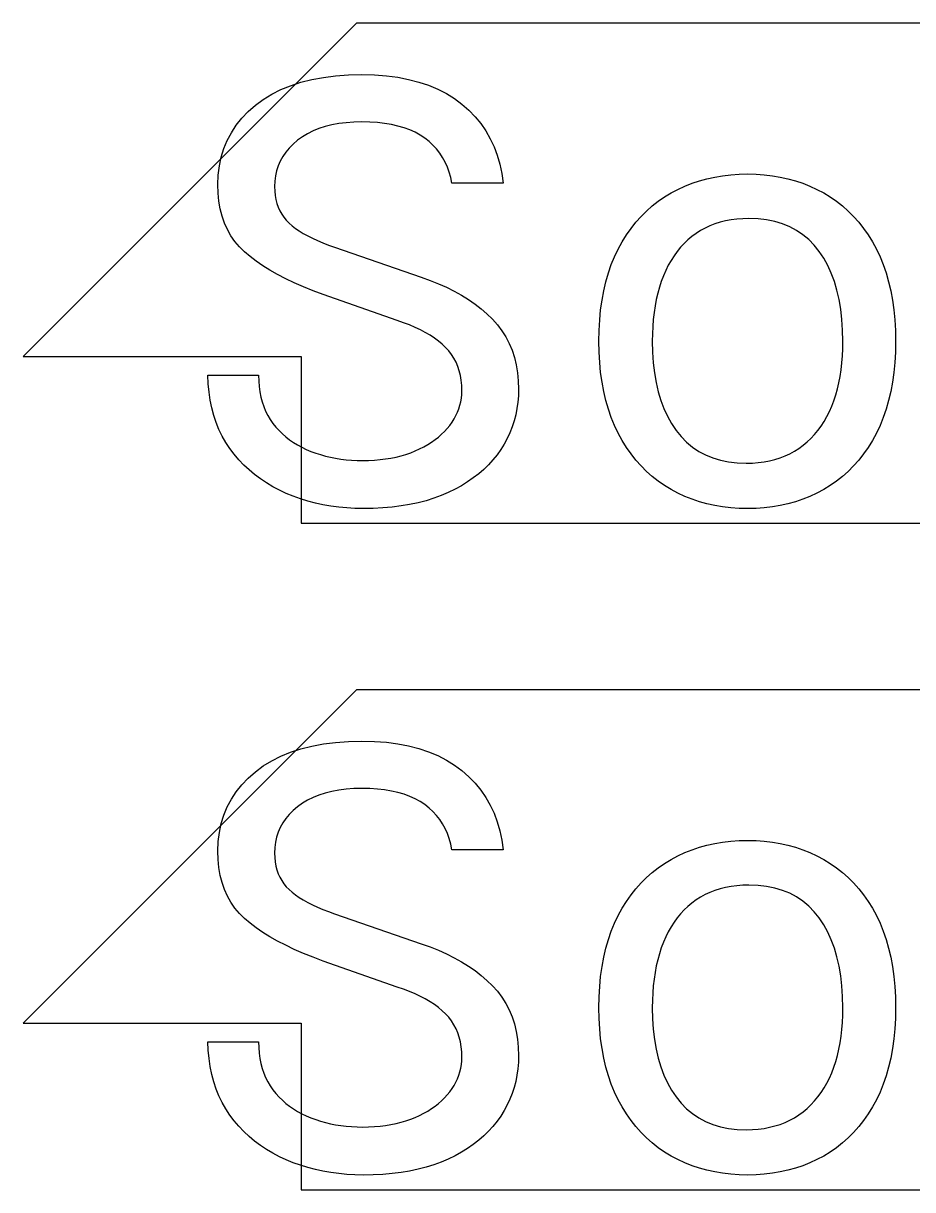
# Model space of a CAD drawing. Header units: millimetres. Extents: x 0 to 253, y 0 to 243.
# Drawn here: x 0 to 16.01, y 137 to 158 of the extents above; entities that cross this region are included whole.
import ezdxf

# ---------------------------------------------------------------- set-up
doc = ezdxf.new("R2010")
doc.units = ezdxf.units.MM
doc.layers.get('0').update_dxf_attribs({"linetype": 'CONTINUOUS'})

msp = doc.modelspace()

# ---------------------------------------------------------------- linework, layer by layer
for p, q in [((6, 158), (0, 152)), ((88, 158), (6, 158)), ((4.634, 156.806), (4.809, 156.877)), ((4.809, 156.877), (4.995, 156.938)), ((4.995, 156.938), (5.192, 156.988)), ((5.192, 156.988), (5.401, 157.026)), ((5.401, 157.026), (5.621, 157.054)), ((5.621, 157.054), (5.852, 157.07)), ((5.852, 157.07), (6.095, 157.076)), ((6.095, 157.076), (6.095, 157.076)), ((6.095, 157.076), (6.32, 157.071)), ((6.32, 157.071), (6.536, 157.055)), ((6.536, 157.055), (6.741, 157.028)), ((6.741, 157.028), (6.936, 156.991)), ((6.936, 156.991), (7.121, 156.943)), ((7.121, 156.943), (7.296, 156.885)), ((7.296, 156.885), (7.461, 156.816)), ((4.319, 156.629), (4.471, 156.723)), ((4.471, 156.723), (4.634, 156.806)), ((7.461, 156.816), (7.616, 156.736)), ((7.616, 156.736), (7.76, 156.646)), ((4.05, 156.41), (4.178, 156.524)), ((4.178, 156.524), (4.319, 156.629)), ((7.76, 156.646), (7.895, 156.545)), ((7.895, 156.545), (8.019, 156.435)), ((3.834, 156.164), (3.935, 156.29)), ((3.935, 156.29), (4.05, 156.41)), ((8.019, 156.435), (8.132, 156.318)), ((8.132, 156.318), (8.234, 156.194)), ((3.672, 155.891), (3.746, 156.031)), ((3.746, 156.031), (3.834, 156.164)), ((5.215, 156.062), (5.116, 156.013)), ((5.321, 156.105), (5.215, 156.062)), ((5.433, 156.142), (5.321, 156.105)), ((5.553, 156.171), (5.433, 156.142)), ((5.678, 156.194), (5.553, 156.171)), ((5.811, 156.211), (5.678, 156.194)), ((5.949, 156.221), (5.811, 156.211)), ((6.095, 156.224), (5.949, 156.221)), ((6.238, 156.221), (6.095, 156.224)), ((6.095, 156.224), (6.095, 156.224)), ((6.374, 156.212), (6.238, 156.221)), ((6.504, 156.198), (6.374, 156.212)), ((6.627, 156.177), (6.504, 156.198)), ((6.744, 156.151), (6.627, 156.177)), ((6.854, 156.119), (6.744, 156.151)), ((6.957, 156.081), (6.854, 156.119)), ((7.053, 156.038), (6.957, 156.081)), ((7.143, 155.988), (7.053, 156.038)), ((8.234, 156.194), (8.325, 156.062)), ((8.325, 156.062), (8.405, 155.923)), ((3.611, 155.745), (3.672, 155.891)), ((4.858, 155.826), (4.788, 155.755)), ((4.937, 155.894), (4.858, 155.826)), ((5.023, 155.957), (4.937, 155.894)), ((5.116, 156.013), (5.023, 155.957)), ((7.226, 155.933), (7.143, 155.988)), ((7.303, 155.872), (7.226, 155.933)), ((7.373, 155.807), (7.303, 155.872)), ((8.405, 155.923), (8.474, 155.777)), ((3.564, 155.592), (3.611, 155.745)), ((4.726, 155.68), (4.672, 155.602)), ((4.788, 155.755), (4.726, 155.68)), ((7.438, 155.738), (7.373, 155.807)), ((7.496, 155.663), (7.438, 155.738)), ((7.548, 155.584), (7.496, 155.663)), ((8.474, 155.777), (8.532, 155.624)), ((8.532, 155.624), (8.579, 155.463)), ((3.51, 155.268), (3.53, 155.433)), ((3.53, 155.433), (3.564, 155.592)), ((4.589, 155.435), (4.56, 155.347)), ((4.626, 155.52), (4.589, 155.435)), ((4.672, 155.602), (4.626, 155.52)), ((7.594, 155.501), (7.548, 155.584)), ((7.633, 155.412), (7.594, 155.501)), ((7.667, 155.32), (7.633, 155.412)), ((8.579, 155.463), (8.614, 155.295)), ((3.503, 155.096), (3.51, 155.268)), ((4.54, 155.255), (4.527, 155.159)), ((4.56, 155.347), (4.54, 155.255)), ((7.694, 155.222), (7.667, 155.32)), ((7.715, 155.12), (7.694, 155.222)), ((8.614, 155.295), (8.639, 155.12)), ((12.17, 155.165), (12.306, 155.202)), ((12.306, 155.202), (12.445, 155.233)), ((12.445, 155.233), (12.588, 155.257)), ((12.588, 155.257), (12.734, 155.274)), ((12.734, 155.274), (12.884, 155.285)), ((12.884, 155.285), (13.037, 155.288)), ((13.037, 155.288), (13.037, 155.288)), ((13.037, 155.288), (13.189, 155.285)), ((13.189, 155.285), (13.338, 155.274)), ((13.338, 155.274), (13.483, 155.257)), ((13.483, 155.257), (13.625, 155.233)), ((13.625, 155.233), (13.764, 155.202)), ((13.764, 155.202), (13.899, 155.165)), ((3.508, 154.943), (3.503, 155.096)), ((3.503, 155.096), (3.503, 155.096)), ((4.527, 155.159), (4.523, 155.06)), ((4.523, 155.06), (4.523, 155.06)), ((4.523, 155.06), (4.526, 154.979)), ((8.639, 155.12), (7.715, 155.12)), ((8.639, 155.12), (8.639, 155.12)), ((11.66, 154.946), (11.782, 155.011)), ((11.782, 155.011), (11.908, 155.069)), ((11.908, 155.069), (12.037, 155.12)), ((12.037, 155.12), (12.17, 155.165)), ((13.899, 155.165), (14.031, 155.12)), ((14.031, 155.12), (14.16, 155.069)), ((14.16, 155.069), (14.286, 155.011)), ((14.286, 155.011), (14.408, 154.946)), ((3.522, 154.798), (3.508, 154.943)), ((3.546, 154.659), (3.522, 154.798)), ((4.526, 154.979), (4.533, 154.901)), ((4.533, 154.901), (4.546, 154.827)), ((4.546, 154.827), (4.565, 154.756)), ((11.321, 154.711), (11.429, 154.796)), ((11.429, 154.796), (11.542, 154.874)), ((11.542, 154.874), (11.66, 154.946)), ((14.408, 154.946), (14.526, 154.874)), ((14.526, 154.874), (14.639, 154.796)), ((14.639, 154.796), (14.747, 154.711)), ((3.58, 154.528), (3.546, 154.659)), ((4.565, 154.756), (4.588, 154.689)), ((4.588, 154.689), (4.617, 154.625)), ((4.617, 154.625), (4.651, 154.564)), ((4.651, 154.564), (4.69, 154.507)), ((11.121, 154.522), (11.218, 154.62)), ((11.218, 154.62), (11.321, 154.711)), ((14.747, 154.711), (14.849, 154.62)), ((14.849, 154.62), (14.946, 154.522)), ((3.623, 154.403), (3.58, 154.528)), ((3.676, 154.285), (3.623, 154.403)), ((4.69, 154.507), (4.734, 154.453)), ((4.734, 154.453), (4.784, 154.403)), ((4.784, 154.403), (4.839, 154.355)), ((4.839, 154.355), (4.9, 154.308)), ((10.941, 154.307), (11.028, 154.418)), ((11.028, 154.418), (11.121, 154.522)), ((12.358, 154.353), (12.272, 154.313)), ((12.448, 154.388), (12.358, 154.353)), ((12.541, 154.417), (12.448, 154.388)), ((12.638, 154.441), (12.541, 154.417)), ((12.739, 154.46), (12.638, 154.441)), ((12.842, 154.473), (12.739, 154.46)), ((12.95, 154.481), (12.842, 154.473)), ((13.061, 154.484), (12.95, 154.481)), ((13.225, 154.478), (13.061, 154.484)), ((13.061, 154.484), (13.061, 154.484)), ((13.38, 154.46), (13.225, 154.478)), ((13.528, 154.431), (13.38, 154.46)), ((13.667, 154.389), (13.528, 154.431)), ((13.797, 154.336), (13.667, 154.389)), ((14.946, 154.522), (15.039, 154.418)), ((15.039, 154.418), (15.126, 154.307)), ((3.738, 154.175), (3.676, 154.285)), ((3.81, 154.071), (3.738, 154.175)), ((4.9, 154.308), (4.967, 154.262)), ((4.967, 154.262), (5.04, 154.217)), ((5.04, 154.217), (5.119, 154.173)), ((5.119, 154.173), (5.204, 154.13)), ((10.781, 154.066), (10.858, 154.19)), ((10.858, 154.19), (10.941, 154.307)), ((12.034, 154.161), (11.963, 154.101)), ((12.11, 154.217), (12.034, 154.161)), ((12.189, 154.268), (12.11, 154.217)), ((12.272, 154.313), (12.189, 154.268)), ((13.92, 154.271), (13.797, 154.336)), ((14.034, 154.194), (13.92, 154.271)), ((14.14, 154.106), (14.034, 154.194)), ((15.126, 154.307), (15.208, 154.19)), ((15.208, 154.19), (15.284, 154.066)), ((3.892, 153.974), (3.81, 154.071)), ((3.983, 153.884), (3.892, 153.974)), ((5.204, 154.13), (5.295, 154.088)), ((5.295, 154.088), (5.392, 154.047)), ((5.392, 154.047), (5.494, 154.007)), ((5.494, 154.007), (5.603, 153.968)), ((5.603, 153.968), (5.603, 153.968)), ((5.603, 153.968), (7.163, 153.428)), ((10.643, 153.798), (10.709, 153.935)), ((10.709, 153.935), (10.781, 154.066)), ((11.83, 153.967), (11.769, 153.893)), ((11.895, 154.036), (11.83, 153.967)), ((11.963, 154.101), (11.895, 154.036)), ((14.238, 154.005), (14.14, 154.106)), ((14.327, 153.893), (14.238, 154.005)), ((15.284, 154.066), (15.356, 153.935)), ((15.356, 153.935), (15.422, 153.798)), ((4.084, 153.799), (3.983, 153.884)), ((4.193, 153.715), (4.084, 153.799)), ((10.584, 153.655), (10.643, 153.798)), ((11.659, 153.731), (11.61, 153.644)), ((11.713, 153.815), (11.659, 153.731)), ((11.769, 153.893), (11.713, 153.815)), ((14.408, 153.77), (14.327, 153.893)), ((14.48, 153.639), (14.408, 153.77)), ((15.422, 153.798), (15.48, 153.655)), ((4.312, 153.633), (4.193, 153.715)), ((4.44, 153.554), (4.312, 153.633)), ((4.577, 153.476), (4.44, 153.554)), ((10.532, 153.505), (10.584, 153.655)), ((11.564, 153.552), (11.522, 153.455)), ((11.61, 153.644), (11.564, 153.552)), ((14.544, 153.499), (14.48, 153.639)), ((15.48, 153.655), (15.532, 153.505)), ((4.723, 153.4), (4.577, 153.476)), ((4.878, 153.326), (4.723, 153.4)), ((5.043, 153.254), (4.878, 153.326)), ((7.163, 153.428), (7.322, 153.372)), ((7.322, 153.372), (7.473, 153.311)), ((7.473, 153.311), (7.618, 153.247)), ((10.448, 153.186), (10.486, 153.348)), ((10.486, 153.348), (10.532, 153.505)), ((11.484, 153.354), (11.45, 153.249)), ((11.522, 153.455), (11.484, 153.354)), ((14.6, 153.351), (14.544, 153.499)), ((14.646, 153.193), (14.6, 153.351)), ((15.532, 153.505), (15.577, 153.348)), ((15.577, 153.348), (15.615, 153.186)), ((5.216, 153.184), (5.043, 153.254)), ((5.399, 153.116), (5.216, 153.184)), ((6.731, 152.648), (5.399, 153.116)), ((7.618, 153.247), (7.757, 153.177)), ((7.757, 153.177), (7.888, 153.104)), ((7.888, 153.104), (8.013, 153.026)), ((10.417, 153.017), (10.448, 153.186)), ((11.419, 153.141), (11.393, 153.029)), ((11.45, 153.249), (11.419, 153.141)), ((14.685, 153.027), (14.646, 153.193)), ((15.615, 153.186), (15.646, 153.017)), ((8.013, 153.026), (8.131, 152.944)), ((8.131, 152.944), (8.242, 152.858)), ((10.392, 152.841), (10.417, 153.017)), ((11.371, 152.913), (11.353, 152.793)), ((11.393, 153.029), (11.371, 152.913)), ((14.715, 152.852), (14.685, 153.027)), ((15.646, 153.017), (15.67, 152.841)), ((8.242, 152.858), (8.346, 152.767)), ((8.346, 152.767), (8.444, 152.672)), ((8.444, 152.672), (8.533, 152.572)), ((10.375, 152.659), (10.392, 152.841)), ((11.353, 152.793), (11.339, 152.669)), ((14.736, 152.669), (14.715, 152.852)), ((15.67, 152.841), (15.687, 152.659)), ((6.843, 152.61), (6.731, 152.648)), ((6.731, 152.648), (6.731, 152.648)), ((6.95, 152.569), (6.843, 152.61)), ((7.051, 152.526), (6.95, 152.569)), ((7.147, 152.481), (7.051, 152.526)), ((7.236, 152.434), (7.147, 152.481)), ((8.533, 152.572), (8.614, 152.466)), ((8.614, 152.466), (8.684, 152.354)), ((10.361, 152.276), (10.364, 152.471)), ((10.364, 152.471), (10.375, 152.659)), ((11.329, 152.542), (11.323, 152.411)), ((11.339, 152.669), (11.329, 152.542)), ((14.749, 152.477), (14.736, 152.669)), ((14.753, 152.276), (14.749, 152.477)), ((15.687, 152.659), (15.698, 152.471)), ((15.698, 152.471), (15.701, 152.276)), ((7.321, 152.385), (7.236, 152.434)), ((7.399, 152.333), (7.321, 152.385)), ((7.472, 152.279), (7.399, 152.333)), ((7.539, 152.223), (7.472, 152.279)), ((8.684, 152.354), (8.745, 152.237)), ((10.364, 152.082), (10.361, 152.276)), ((10.361, 152.276), (10.361, 152.276)), ((11.323, 152.411), (11.321, 152.276)), ((11.321, 152.276), (11.321, 152.276)), ((11.321, 152.276), (11.325, 152.077)), ((14.751, 152.142), (14.753, 152.276)), ((14.753, 152.276), (14.753, 152.276)), ((15.701, 152.276), (15.698, 152.082)), ((15.701, 152.276), (15.701, 152.276)), ((7.601, 152.165), (7.539, 152.223)), ((7.657, 152.104), (7.601, 152.165)), ((7.707, 152.039), (7.657, 152.104)), ((8.745, 152.237), (8.797, 152.114)), ((8.797, 152.114), (8.84, 151.985)), ((10.375, 151.895), (10.364, 152.082)), ((11.325, 152.077), (11.338, 151.887)), ((14.745, 152.012), (14.751, 152.142)), ((15.698, 152.082), (15.687, 151.895)), ((0, 152), (5, 152)), ((5, 152), (5, 149)), ((7.751, 151.97), (7.707, 152.039)), ((7.789, 151.898), (7.751, 151.97)), ((7.821, 151.822), (7.789, 151.898)), ((8.84, 151.985), (8.873, 151.85)), ((8.873, 151.85), (8.896, 151.71)), ((10.392, 151.714), (10.375, 151.895)), ((11.338, 151.887), (11.36, 151.706)), ((14.721, 151.763), (14.735, 151.886)), ((14.735, 151.886), (14.745, 152.012)), ((15.687, 151.895), (15.67, 151.714)), ((3.329, 151.509), (3.323, 151.664)), ((3.323, 151.664), (3.323, 151.664)), ((3.323, 151.664), (4.235, 151.664)), ((4.235, 151.664), (4.238, 151.56)), ((7.848, 151.743), (7.821, 151.822)), ((7.869, 151.66), (7.848, 151.743)), ((7.883, 151.573), (7.869, 151.66)), ((8.896, 151.71), (8.91, 151.564)), ((10.417, 151.539), (10.392, 151.714)), ((11.36, 151.706), (11.39, 151.532)), ((14.681, 151.529), (14.703, 151.644)), ((14.703, 151.644), (14.721, 151.763)), ((15.67, 151.714), (15.646, 151.539)), ((3.343, 151.36), (3.329, 151.509)), ((4.238, 151.56), (4.245, 151.46)), ((4.245, 151.46), (4.258, 151.364)), ((7.892, 151.482), (7.883, 151.573)), ((7.895, 151.388), (7.892, 151.482)), ((8.91, 151.564), (8.915, 151.412)), ((8.915, 151.412), (8.912, 151.293)), ((8.915, 151.412), (8.915, 151.412)), ((10.448, 151.37), (10.417, 151.539)), ((11.39, 151.532), (11.428, 151.368)), ((14.624, 151.31), (14.655, 151.418)), ((14.655, 151.418), (14.681, 151.529)), ((15.646, 151.539), (15.615, 151.37)), ((3.364, 151.215), (3.343, 151.36)), ((3.392, 151.076), (3.364, 151.215)), ((4.258, 151.364), (4.276, 151.272)), ((4.276, 151.272), (4.299, 151.183)), ((7.875, 151.188), (7.886, 151.253)), ((7.886, 151.253), (7.893, 151.32)), ((7.893, 151.32), (7.895, 151.388)), ((7.895, 151.388), (7.895, 151.388)), ((8.912, 151.293), (8.902, 151.177)), ((10.486, 151.208), (10.448, 151.37)), ((10.532, 151.051), (10.486, 151.208)), ((11.428, 151.368), (11.475, 151.211)), ((11.475, 151.211), (11.531, 151.064)), ((14.552, 151.106), (14.59, 151.206)), ((14.59, 151.206), (14.624, 151.31)), ((15.577, 151.208), (15.532, 151.051)), ((15.615, 151.37), (15.577, 151.208)), ((3.428, 150.941), (3.392, 151.076)), ((4.299, 151.183), (4.328, 151.098)), ((4.328, 151.098), (4.361, 151.017)), ((4.361, 151.017), (4.4, 150.94)), ((7.788, 150.937), (7.816, 150.998)), ((7.816, 150.998), (7.84, 151.06)), ((7.84, 151.06), (7.86, 151.124)), ((7.86, 151.124), (7.875, 151.188)), ((8.886, 151.062), (8.864, 150.95)), ((8.902, 151.177), (8.886, 151.062)), ((10.584, 150.901), (10.532, 151.051)), ((11.531, 151.064), (11.596, 150.924)), ((14.464, 150.918), (14.51, 151.01)), ((14.51, 151.01), (14.552, 151.106)), ((15.532, 151.051), (15.48, 150.901)), ((3.471, 150.812), (3.428, 150.941)), ((3.522, 150.687), (3.471, 150.812)), ((4.4, 150.94), (4.444, 150.867)), ((4.444, 150.867), (4.493, 150.797)), ((4.493, 150.797), (4.546, 150.731)), ((7.676, 150.761), (7.718, 150.819)), ((7.718, 150.819), (7.755, 150.877)), ((7.755, 150.877), (7.788, 150.937)), ((8.835, 150.84), (8.799, 150.733)), ((8.864, 150.95), (8.835, 150.84)), ((10.643, 150.758), (10.584, 150.901)), ((11.596, 150.924), (11.668, 150.793)), ((11.668, 150.793), (11.75, 150.671)), ((14.361, 150.748), (14.414, 150.831)), ((14.414, 150.831), (14.464, 150.918)), ((15.48, 150.901), (15.422, 150.758)), ((3.58, 150.568), (3.522, 150.687)), ((4.546, 150.731), (4.603, 150.668)), ((4.603, 150.668), (4.663, 150.609)), ((4.663, 150.609), (4.726, 150.554)), ((7.472, 150.551), (7.528, 150.6)), ((7.528, 150.6), (7.581, 150.651)), ((7.581, 150.651), (7.63, 150.705)), ((7.63, 150.705), (7.676, 150.761)), ((8.758, 150.628), (8.71, 150.525)), ((8.799, 150.733), (8.758, 150.628)), ((10.709, 150.62), (10.643, 150.758)), ((10.781, 150.489), (10.709, 150.62)), ((11.75, 150.671), (11.84, 150.559)), ((14.178, 150.527), (14.243, 150.597)), ((14.243, 150.597), (14.304, 150.67)), ((14.304, 150.67), (14.361, 150.748)), ((15.356, 150.62), (15.284, 150.489)), ((15.422, 150.758), (15.356, 150.62)), ((3.646, 150.453), (3.58, 150.568)), ((3.719, 150.344), (3.646, 150.453)), ((4.726, 150.554), (4.793, 150.501)), ((4.793, 150.501), (4.863, 150.453)), ((4.863, 150.453), (4.937, 150.408)), ((4.937, 150.408), (5.013, 150.366)), ((5.013, 150.366), (5.093, 150.328)), ((7.134, 150.338), (7.208, 150.376)), ((7.208, 150.376), (7.28, 150.416)), ((7.28, 150.416), (7.347, 150.459)), ((7.347, 150.459), (7.411, 150.504)), ((7.411, 150.504), (7.472, 150.551)), ((8.655, 150.424), (8.594, 150.326)), ((8.71, 150.525), (8.655, 150.424)), ((10.858, 150.364), (10.781, 150.489)), ((10.941, 150.246), (10.858, 150.364)), ((11.84, 150.559), (11.938, 150.458)), ((11.938, 150.458), (12.044, 150.37)), ((12.044, 150.37), (12.158, 150.293)), ((13.961, 150.347), (14.037, 150.403)), ((14.037, 150.403), (14.109, 150.463)), ((14.109, 150.463), (14.178, 150.527)), ((15.208, 150.364), (15.126, 150.246)), ((15.284, 150.489), (15.208, 150.364)), ((3.798, 150.24), (3.719, 150.344)), ((3.882, 150.141), (3.798, 150.24)), ((5.093, 150.328), (5.177, 150.293)), ((5.177, 150.293), (5.263, 150.262)), ((5.263, 150.262), (5.351, 150.234)), ((5.351, 150.234), (5.44, 150.209)), ((5.44, 150.209), (5.53, 150.187)), ((5.53, 150.187), (5.622, 150.169)), ((5.622, 150.169), (5.716, 150.154)), ((5.716, 150.154), (5.812, 150.143)), ((6.422, 150.144), (6.521, 150.156)), ((6.521, 150.156), (6.617, 150.172)), ((6.617, 150.172), (6.71, 150.191)), ((6.71, 150.191), (6.801, 150.213)), ((6.801, 150.213), (6.888, 150.239)), ((6.888, 150.239), (6.973, 150.269)), ((6.973, 150.269), (7.055, 150.302)), ((7.055, 150.302), (7.134, 150.338)), ((8.527, 150.231), (8.453, 150.14)), ((8.594, 150.326), (8.527, 150.231)), ((11.028, 150.135), (10.941, 150.246)), ((12.158, 150.293), (12.28, 150.228)), ((12.28, 150.228), (12.411, 150.175)), ((12.411, 150.175), (12.549, 150.133)), ((13.529, 150.147), (13.622, 150.176)), ((13.622, 150.176), (13.712, 150.211)), ((13.712, 150.211), (13.798, 150.251)), ((13.798, 150.251), (13.881, 150.296)), ((13.881, 150.296), (13.961, 150.347)), ((15.126, 150.246), (15.039, 150.135)), ((3.972, 150.047), (3.882, 150.141)), ((4.066, 149.959), (3.972, 150.047)), ((4.164, 149.875), (4.066, 149.959)), ((5.812, 150.143), (5.909, 150.135)), ((5.909, 150.135), (6.007, 150.13)), ((6.007, 150.13), (6.107, 150.128)), ((6.107, 150.128), (6.215, 150.13)), ((6.107, 150.128), (6.107, 150.128)), ((6.215, 150.13), (6.32, 150.135)), ((6.32, 150.135), (6.422, 150.144)), ((8.289, 149.969), (8.197, 149.889)), ((8.374, 150.052), (8.289, 149.969)), ((8.453, 150.14), (8.374, 150.052)), ((11.121, 150.03), (11.028, 150.135)), ((11.218, 149.932), (11.121, 150.03)), ((12.549, 150.133), (12.696, 150.104)), ((12.696, 150.104), (12.85, 150.086)), ((12.85, 150.086), (13.013, 150.08)), ((13.013, 150.08), (13.123, 150.083)), ((13.013, 150.08), (13.013, 150.08)), ((13.013, 150.08), (13.013, 150.08)), ((13.123, 150.083), (13.229, 150.091)), ((13.229, 150.091), (13.333, 150.104)), ((13.333, 150.104), (13.433, 150.123)), ((13.433, 150.123), (13.529, 150.147)), ((14.946, 150.03), (14.849, 149.932)), ((15.039, 150.135), (14.946, 150.03)), ((4.268, 149.797), (4.164, 149.875)), ((4.377, 149.724), (4.268, 149.797)), ((7.996, 149.743), (7.886, 149.675)), ((8.1, 149.814), (7.996, 149.743)), ((8.197, 149.889), (8.1, 149.814)), ((11.321, 149.841), (11.218, 149.932)), ((11.429, 149.756), (11.321, 149.841)), ((11.542, 149.678), (11.429, 149.756)), ((14.639, 149.756), (14.526, 149.678)), ((14.747, 149.841), (14.639, 149.756)), ((14.849, 149.932), (14.747, 149.841)), ((4.491, 149.657), (4.377, 149.724)), ((4.609, 149.594), (4.491, 149.657)), ((4.733, 149.537), (4.609, 149.594)), ((4.86, 149.485), (4.733, 149.537)), ((7.649, 149.552), (7.521, 149.497)), ((7.771, 149.612), (7.649, 149.552)), ((7.886, 149.675), (7.771, 149.612)), ((11.66, 149.606), (11.542, 149.678)), ((11.782, 149.541), (11.66, 149.606)), ((11.908, 149.483), (11.782, 149.541)), ((14.286, 149.541), (14.16, 149.483)), ((14.408, 149.606), (14.286, 149.541)), ((14.526, 149.678), (14.408, 149.606)), ((4.99, 149.439), (4.86, 149.485)), ((5.122, 149.398), (4.99, 149.439)), ((5.257, 149.362), (5.122, 149.398)), ((5.394, 149.332), (5.257, 149.362)), ((5.534, 149.308), (5.394, 149.332)), ((6.799, 149.31), (6.637, 149.29)), ((6.954, 149.336), (6.799, 149.31)), ((7.105, 149.368), (6.954, 149.336)), ((7.249, 149.405), (7.105, 149.368)), ((7.388, 149.448), (7.249, 149.405)), ((7.521, 149.497), (7.388, 149.448)), ((12.037, 149.432), (11.908, 149.483)), ((12.17, 149.387), (12.037, 149.432)), ((12.306, 149.35), (12.17, 149.387)), ((12.445, 149.319), (12.306, 149.35)), ((12.588, 149.295), (12.445, 149.319)), ((13.625, 149.319), (13.483, 149.295)), ((13.764, 149.35), (13.625, 149.319)), ((13.899, 149.387), (13.764, 149.35)), ((14.031, 149.432), (13.899, 149.387)), ((14.16, 149.483), (14.031, 149.432)), ((5.677, 149.289), (5.534, 149.308)), ((5.822, 149.275), (5.677, 149.289)), ((5.969, 149.267), (5.822, 149.275)), ((6.119, 149.264), (5.969, 149.267)), ((6.297, 149.267), (6.119, 149.264)), ((6.119, 149.264), (6.119, 149.264)), ((6.119, 149.264), (6.119, 149.264)), ((6.47, 149.276), (6.297, 149.267)), ((6.637, 149.29), (6.47, 149.276)), ((12.734, 149.278), (12.588, 149.295)), ((12.884, 149.267), (12.734, 149.278)), ((13.037, 149.264), (12.884, 149.267)), ((13.189, 149.267), (13.037, 149.264)), ((13.037, 149.264), (13.037, 149.264)), ((13.037, 149.264), (13.037, 149.264)), ((13.338, 149.278), (13.189, 149.267)), ((13.483, 149.295), (13.338, 149.278)), ((5, 149), (17, 149)), ((6, 146), (0, 140)), ((88, 146), (6, 146)), ((4.809, 144.877), (4.995, 144.938)), ((4.995, 144.938), (5.192, 144.988)), ((5.192, 144.988), (5.401, 145.026)), ((5.401, 145.026), (5.621, 145.054)), ((5.621, 145.054), (5.852, 145.07)), ((5.852, 145.07), (6.095, 145.076)), ((6.095, 145.076), (6.095, 145.076)), ((6.095, 145.076), (6.32, 145.071)), ((6.32, 145.071), (6.536, 145.055)), ((6.536, 145.055), (6.741, 145.028)), ((6.741, 145.028), (6.936, 144.991)), ((6.936, 144.991), (7.121, 144.943)), ((7.121, 144.943), (7.296, 144.885)), ((4.319, 144.629), (4.471, 144.723)), ((4.471, 144.723), (4.634, 144.806)), ((4.634, 144.806), (4.809, 144.877)), ((7.296, 144.885), (7.461, 144.816)), ((7.461, 144.816), (7.616, 144.736)), ((7.616, 144.736), (7.76, 144.646)), ((4.05, 144.41), (4.178, 144.524)), ((4.178, 144.524), (4.319, 144.629)), ((7.76, 144.646), (7.895, 144.545)), ((7.895, 144.545), (8.019, 144.435)), ((3.834, 144.164), (3.935, 144.29)), ((3.935, 144.29), (4.05, 144.41)), ((8.019, 144.435), (8.132, 144.318)), ((8.132, 144.318), (8.234, 144.194)), ((3.746, 144.031), (3.834, 144.164)), ((5.215, 144.062), (5.116, 144.013)), ((5.321, 144.105), (5.215, 144.062)), ((5.433, 144.142), (5.321, 144.105)), ((5.553, 144.171), (5.433, 144.142)), ((5.678, 144.194), (5.553, 144.171)), ((5.811, 144.211), (5.678, 144.194)), ((5.949, 144.221), (5.811, 144.211)), ((6.095, 144.224), (5.949, 144.221)), ((6.238, 144.221), (6.095, 144.224)), ((6.095, 144.224), (6.095, 144.224)), ((6.374, 144.212), (6.238, 144.221)), ((6.504, 144.198), (6.374, 144.212)), ((6.627, 144.177), (6.504, 144.198)), ((6.744, 144.151), (6.627, 144.177)), ((6.854, 144.119), (6.744, 144.151)), ((6.957, 144.081), (6.854, 144.119)), ((7.053, 144.038), (6.957, 144.081)), ((8.234, 144.194), (8.325, 144.062)), ((8.325, 144.062), (8.405, 143.923)), ((3.611, 143.745), (3.672, 143.891)), ((3.672, 143.891), (3.746, 144.031)), ((4.937, 143.894), (4.858, 143.826)), ((5.023, 143.957), (4.937, 143.894)), ((5.116, 144.013), (5.023, 143.957)), ((7.143, 143.988), (7.053, 144.038)), ((7.226, 143.933), (7.143, 143.988)), ((7.303, 143.872), (7.226, 143.933)), ((7.373, 143.807), (7.303, 143.872)), ((8.405, 143.923), (8.474, 143.777)), ((3.564, 143.592), (3.611, 143.745)), ((4.726, 143.68), (4.672, 143.602)), ((4.788, 143.755), (4.726, 143.68)), ((4.858, 143.826), (4.788, 143.755)), ((7.438, 143.738), (7.373, 143.807)), ((7.496, 143.663), (7.438, 143.738)), ((7.548, 143.584), (7.496, 143.663)), ((8.474, 143.777), (8.532, 143.624)), ((3.51, 143.268), (3.53, 143.433)), ((3.53, 143.433), (3.564, 143.592)), ((4.589, 143.435), (4.56, 143.347)), ((4.626, 143.52), (4.589, 143.435)), ((4.672, 143.602), (4.626, 143.52)), ((7.594, 143.501), (7.548, 143.584)), ((7.633, 143.412), (7.594, 143.501)), ((8.532, 143.624), (8.579, 143.463)), ((8.579, 143.463), (8.614, 143.295)), ((3.503, 143.096), (3.51, 143.268)), ((4.54, 143.255), (4.527, 143.159)), ((4.56, 143.347), (4.54, 143.255)), ((7.667, 143.32), (7.633, 143.412)), ((7.694, 143.222), (7.667, 143.32)), ((7.715, 143.12), (7.694, 143.222)), ((8.614, 143.295), (8.639, 143.12)), ((12.306, 143.202), (12.445, 143.233)), ((12.445, 143.233), (12.588, 143.257)), ((12.588, 143.257), (12.734, 143.274)), ((12.734, 143.274), (12.884, 143.285)), ((12.884, 143.285), (13.037, 143.288)), ((13.037, 143.288), (13.037, 143.288)), ((13.037, 143.288), (13.189, 143.285)), ((13.189, 143.285), (13.338, 143.274)), ((13.338, 143.274), (13.483, 143.257)), ((13.483, 143.257), (13.625, 143.233)), ((13.625, 143.233), (13.764, 143.202)), ((3.508, 142.943), (3.503, 143.096)), ((3.503, 143.096), (3.503, 143.096)), ((4.527, 143.159), (4.523, 143.06)), ((4.523, 143.06), (4.523, 143.06)), ((4.523, 143.06), (4.526, 142.979)), ((8.639, 143.12), (7.715, 143.12)), ((8.639, 143.12), (8.639, 143.12)), ((11.66, 142.946), (11.782, 143.011)), ((11.782, 143.011), (11.908, 143.069)), ((11.908, 143.069), (12.037, 143.12)), ((12.037, 143.12), (12.17, 143.165)), ((12.17, 143.165), (12.306, 143.202)), ((13.764, 143.202), (13.899, 143.165)), ((13.899, 143.165), (14.031, 143.12)), ((14.031, 143.12), (14.16, 143.069)), ((14.16, 143.069), (14.286, 143.011)), ((14.286, 143.011), (14.408, 142.946)), ((3.522, 142.798), (3.508, 142.943)), ((4.526, 142.979), (4.533, 142.901)), ((4.533, 142.901), (4.546, 142.827)), ((4.546, 142.827), (4.565, 142.756)), ((11.429, 142.796), (11.542, 142.874)), ((11.542, 142.874), (11.66, 142.946)), ((14.408, 142.946), (14.526, 142.874)), ((14.526, 142.874), (14.639, 142.796)), ((3.546, 142.659), (3.522, 142.798)), ((3.58, 142.528), (3.546, 142.659)), ((4.565, 142.756), (4.588, 142.689)), ((4.588, 142.689), (4.617, 142.625)), ((4.617, 142.625), (4.651, 142.564)), ((11.121, 142.522), (11.218, 142.62)), ((11.218, 142.62), (11.321, 142.711)), ((11.321, 142.711), (11.429, 142.796)), ((14.639, 142.796), (14.747, 142.711)), ((14.747, 142.711), (14.849, 142.62)), ((14.849, 142.62), (14.946, 142.522)), ((3.623, 142.403), (3.58, 142.528)), ((3.676, 142.285), (3.623, 142.403)), ((4.651, 142.564), (4.69, 142.507)), ((4.69, 142.507), (4.734, 142.453)), ((4.734, 142.453), (4.784, 142.403)), ((4.784, 142.403), (4.839, 142.355)), ((10.941, 142.307), (11.028, 142.418)), ((11.028, 142.418), (11.121, 142.522)), ((12.448, 142.388), (12.358, 142.353)), ((12.541, 142.417), (12.448, 142.388)), ((12.638, 142.441), (12.541, 142.417)), ((12.739, 142.46), (12.638, 142.441)), ((12.842, 142.473), (12.739, 142.46)), ((12.95, 142.481), (12.842, 142.473)), ((13.061, 142.484), (12.95, 142.481)), ((13.225, 142.478), (13.061, 142.484)), ((13.061, 142.484), (13.061, 142.484)), ((13.38, 142.46), (13.225, 142.478)), ((13.528, 142.431), (13.38, 142.46)), ((13.667, 142.389), (13.528, 142.431)), ((13.797, 142.336), (13.667, 142.389)), ((14.946, 142.522), (15.039, 142.418)), ((15.039, 142.418), (15.126, 142.307)), ((3.738, 142.175), (3.676, 142.285)), ((3.81, 142.071), (3.738, 142.175)), ((4.839, 142.355), (4.9, 142.308)), ((4.9, 142.308), (4.967, 142.262)), ((4.967, 142.262), (5.04, 142.217)), ((5.04, 142.217), (5.119, 142.173)), ((5.119, 142.173), (5.204, 142.13)), ((10.781, 142.066), (10.858, 142.19)), ((10.858, 142.19), (10.941, 142.307)), ((12.11, 142.217), (12.034, 142.161)), ((12.189, 142.268), (12.11, 142.217)), ((12.272, 142.313), (12.189, 142.268)), ((12.358, 142.353), (12.272, 142.313)), ((13.92, 142.271), (13.797, 142.336)), ((14.034, 142.194), (13.92, 142.271)), ((14.14, 142.106), (14.034, 142.194)), ((15.126, 142.307), (15.208, 142.19)), ((15.208, 142.19), (15.284, 142.066)), ((3.892, 141.974), (3.81, 142.071)), ((3.983, 141.884), (3.892, 141.974)), ((5.204, 142.13), (5.295, 142.088)), ((5.295, 142.088), (5.392, 142.047)), ((5.392, 142.047), (5.494, 142.007)), ((5.494, 142.007), (5.603, 141.968)), ((5.603, 141.968), (5.603, 141.968)), ((5.603, 141.968), (7.163, 141.428)), ((10.709, 141.935), (10.781, 142.066)), ((11.83, 141.967), (11.769, 141.893)), ((11.895, 142.036), (11.83, 141.967)), ((11.963, 142.101), (11.895, 142.036)), ((12.034, 142.161), (11.963, 142.101)), ((14.238, 142.005), (14.14, 142.106)), ((14.327, 141.893), (14.238, 142.005)), ((15.284, 142.066), (15.356, 141.935)), ((4.084, 141.799), (3.983, 141.884)), ((4.193, 141.715), (4.084, 141.799)), ((10.584, 141.655), (10.643, 141.798)), ((10.643, 141.798), (10.709, 141.935)), ((11.713, 141.815), (11.659, 141.731)), ((11.769, 141.893), (11.713, 141.815)), ((14.408, 141.77), (14.327, 141.893)), ((14.48, 141.639), (14.408, 141.77)), ((15.356, 141.935), (15.422, 141.798)), ((15.422, 141.798), (15.48, 141.655)), ((4.312, 141.633), (4.193, 141.715)), ((4.44, 141.554), (4.312, 141.633)), ((4.577, 141.476), (4.44, 141.554)), ((10.532, 141.505), (10.584, 141.655)), ((11.564, 141.552), (11.522, 141.455)), ((11.61, 141.644), (11.564, 141.552)), ((11.659, 141.731), (11.61, 141.644)), ((14.544, 141.499), (14.48, 141.639)), ((15.48, 141.655), (15.532, 141.505)), ((4.723, 141.4), (4.577, 141.476)), ((4.878, 141.326), (4.723, 141.4)), ((7.163, 141.428), (7.322, 141.372)), ((7.322, 141.372), (7.473, 141.311)), ((10.448, 141.186), (10.486, 141.348)), ((10.486, 141.348), (10.532, 141.505)), ((11.484, 141.354), (11.45, 141.249)), ((11.522, 141.455), (11.484, 141.354)), ((14.6, 141.351), (14.544, 141.499)), ((14.646, 141.193), (14.6, 141.351)), ((15.532, 141.505), (15.577, 141.348)), ((15.577, 141.348), (15.615, 141.186)), ((5.043, 141.254), (4.878, 141.326)), ((5.216, 141.184), (5.043, 141.254)), ((5.399, 141.116), (5.216, 141.184)), ((7.473, 141.311), (7.618, 141.247)), ((7.618, 141.247), (7.757, 141.177)), ((7.757, 141.177), (7.888, 141.104)), ((10.417, 141.017), (10.448, 141.186)), ((11.419, 141.141), (11.393, 141.029)), ((11.45, 141.249), (11.419, 141.141)), ((14.685, 141.027), (14.646, 141.193)), ((15.615, 141.186), (15.646, 141.017)), ((6.731, 140.648), (5.399, 141.116)), ((7.888, 141.104), (8.013, 141.026)), ((8.013, 141.026), (8.131, 140.944)), ((8.131, 140.944), (8.242, 140.858)), ((10.392, 140.841), (10.417, 141.017)), ((11.371, 140.913), (11.353, 140.793)), ((11.393, 141.029), (11.371, 140.913)), ((14.715, 140.852), (14.685, 141.027)), ((15.646, 141.017), (15.67, 140.841)), ((8.242, 140.858), (8.346, 140.767)), ((8.346, 140.767), (8.444, 140.672)), ((10.375, 140.659), (10.392, 140.841)), ((11.353, 140.793), (11.339, 140.669)), ((14.736, 140.669), (14.715, 140.852)), ((15.67, 140.841), (15.687, 140.659)), ((6.843, 140.61), (6.731, 140.648)), ((6.731, 140.648), (6.731, 140.648)), ((6.95, 140.569), (6.843, 140.61)), ((7.051, 140.526), (6.95, 140.569)), ((7.147, 140.481), (7.051, 140.526)), ((8.444, 140.672), (8.533, 140.572)), ((8.533, 140.572), (8.614, 140.466)), ((10.364, 140.471), (10.375, 140.659)), ((11.329, 140.542), (11.323, 140.411)), ((11.339, 140.669), (11.329, 140.542)), ((14.749, 140.477), (14.736, 140.669)), ((15.687, 140.659), (15.698, 140.471)), ((7.236, 140.434), (7.147, 140.481)), ((7.321, 140.385), (7.236, 140.434)), ((7.399, 140.333), (7.321, 140.385)), ((7.472, 140.279), (7.399, 140.333)), ((8.614, 140.466), (8.684, 140.354)), ((8.684, 140.354), (8.745, 140.237)), ((10.361, 140.276), (10.364, 140.471)), ((11.323, 140.411), (11.321, 140.276)), ((14.753, 140.276), (14.749, 140.477)), ((15.698, 140.471), (15.701, 140.276)), ((7.539, 140.223), (7.472, 140.279)), ((7.601, 140.165), (7.539, 140.223)), ((7.657, 140.104), (7.601, 140.165)), ((7.707, 140.039), (7.657, 140.104)), ((8.745, 140.237), (8.797, 140.114)), ((8.797, 140.114), (8.84, 139.985)), ((10.364, 140.082), (10.361, 140.276)), ((10.361, 140.276), (10.361, 140.276)), ((10.375, 139.895), (10.364, 140.082)), ((11.321, 140.276), (11.321, 140.276)), ((11.321, 140.276), (11.325, 140.077)), ((11.325, 140.077), (11.338, 139.887)), ((14.745, 140.012), (14.751, 140.142)), ((14.751, 140.142), (14.753, 140.276)), ((14.753, 140.276), (14.753, 140.276)), ((15.698, 140.082), (15.687, 139.895)), ((15.701, 140.276), (15.698, 140.082)), ((15.701, 140.276), (15.701, 140.276)), ((0, 140), (5, 140)), ((5, 140), (5, 137)), ((7.751, 139.97), (7.707, 140.039)), ((7.789, 139.898), (7.751, 139.97)), ((7.821, 139.822), (7.789, 139.898)), ((8.84, 139.985), (8.873, 139.85)), ((10.392, 139.714), (10.375, 139.895)), ((11.338, 139.887), (11.36, 139.706)), ((14.721, 139.763), (14.735, 139.886)), ((14.735, 139.886), (14.745, 140.012)), ((15.687, 139.895), (15.67, 139.714)), ((3.329, 139.509), (3.323, 139.664)), ((3.323, 139.664), (3.323, 139.664)), ((3.323, 139.664), (4.235, 139.664)), ((4.235, 139.664), (4.238, 139.56)), ((7.848, 139.743), (7.821, 139.822)), ((7.869, 139.66), (7.848, 139.743)), ((7.883, 139.573), (7.869, 139.66)), ((8.873, 139.85), (8.896, 139.71)), ((8.896, 139.71), (8.91, 139.564)), ((10.417, 139.539), (10.392, 139.714)), ((11.36, 139.706), (11.39, 139.532)), ((14.703, 139.644), (14.721, 139.763)), ((15.67, 139.714), (15.646, 139.539)), ((3.343, 139.36), (3.329, 139.509)), ((4.238, 139.56), (4.245, 139.46)), ((4.245, 139.46), (4.258, 139.364)), ((7.892, 139.482), (7.883, 139.573)), ((7.895, 139.388), (7.892, 139.482)), ((8.91, 139.564), (8.915, 139.412)), ((10.448, 139.37), (10.417, 139.539)), ((11.39, 139.532), (11.428, 139.368)), ((14.655, 139.418), (14.681, 139.529)), ((14.681, 139.529), (14.703, 139.644)), ((15.646, 139.539), (15.615, 139.37)), ((3.364, 139.215), (3.343, 139.36)), ((4.258, 139.364), (4.276, 139.272)), ((4.276, 139.272), (4.299, 139.183)), ((7.875, 139.188), (7.886, 139.253)), ((7.886, 139.253), (7.893, 139.32)), ((7.893, 139.32), (7.895, 139.388)), ((7.895, 139.388), (7.895, 139.388)), ((8.912, 139.293), (8.902, 139.177)), ((8.915, 139.412), (8.912, 139.293)), ((8.915, 139.412), (8.915, 139.412)), ((10.486, 139.208), (10.448, 139.37)), ((11.428, 139.368), (11.475, 139.211)), ((14.59, 139.206), (14.624, 139.31)), ((14.624, 139.31), (14.655, 139.418)), ((15.615, 139.37), (15.577, 139.208)), ((3.392, 139.076), (3.364, 139.215)), ((3.428, 138.941), (3.392, 139.076)), ((4.299, 139.183), (4.328, 139.098)), ((4.328, 139.098), (4.361, 139.017)), ((7.816, 138.998), (7.84, 139.06)), ((7.84, 139.06), (7.86, 139.124)), ((7.86, 139.124), (7.875, 139.188)), ((8.886, 139.062), (8.864, 138.95)), ((8.902, 139.177), (8.886, 139.062)), ((10.532, 139.051), (10.486, 139.208)), ((10.584, 138.901), (10.532, 139.051)), ((11.475, 139.211), (11.531, 139.064)), ((11.531, 139.064), (11.596, 138.924)), ((14.51, 139.01), (14.552, 139.106)), ((14.552, 139.106), (14.59, 139.206)), ((15.532, 139.051), (15.48, 138.901)), ((15.577, 139.208), (15.532, 139.051)), ((3.471, 138.812), (3.428, 138.941)), ((3.522, 138.687), (3.471, 138.812)), ((4.361, 139.017), (4.4, 138.94)), ((4.4, 138.94), (4.444, 138.867)), ((4.444, 138.867), (4.493, 138.797)), ((7.676, 138.761), (7.718, 138.819)), ((7.718, 138.819), (7.755, 138.877)), ((7.755, 138.877), (7.788, 138.937)), ((7.788, 138.937), (7.816, 138.998)), ((8.835, 138.84), (8.799, 138.733)), ((8.864, 138.95), (8.835, 138.84)), ((10.643, 138.758), (10.584, 138.901)), ((11.596, 138.924), (11.668, 138.793)), ((14.361, 138.748), (14.414, 138.831)), ((14.414, 138.831), (14.464, 138.918)), ((14.464, 138.918), (14.51, 139.01)), ((15.48, 138.901), (15.422, 138.758)), ((3.58, 138.568), (3.522, 138.687)), ((4.493, 138.797), (4.546, 138.731)), ((4.546, 138.731), (4.603, 138.668)), ((4.603, 138.668), (4.663, 138.609)), ((4.663, 138.609), (4.726, 138.554)), ((7.472, 138.551), (7.528, 138.6)), ((7.528, 138.6), (7.581, 138.651)), ((7.581, 138.651), (7.63, 138.705)), ((7.63, 138.705), (7.676, 138.761)), ((8.758, 138.628), (8.71, 138.525)), ((8.799, 138.733), (8.758, 138.628)), ((10.709, 138.62), (10.643, 138.758)), ((10.781, 138.489), (10.709, 138.62)), ((11.668, 138.793), (11.75, 138.671)), ((11.75, 138.671), (11.84, 138.559)), ((14.243, 138.597), (14.304, 138.67)), ((14.304, 138.67), (14.361, 138.748)), ((15.356, 138.62), (15.284, 138.489)), ((15.422, 138.758), (15.356, 138.62)), ((3.646, 138.453), (3.58, 138.568)), ((3.719, 138.344), (3.646, 138.453)), ((4.726, 138.554), (4.793, 138.501)), ((4.793, 138.501), (4.863, 138.453)), ((4.863, 138.453), (4.937, 138.408)), ((4.937, 138.408), (5.013, 138.366)), ((7.208, 138.376), (7.28, 138.416)), ((7.28, 138.416), (7.347, 138.459)), ((7.347, 138.459), (7.411, 138.504)), ((7.411, 138.504), (7.472, 138.551)), ((8.655, 138.424), (8.594, 138.326)), ((8.71, 138.525), (8.655, 138.424)), ((10.858, 138.364), (10.781, 138.489)), ((11.84, 138.559), (11.938, 138.458)), ((11.938, 138.458), (12.044, 138.37)), ((13.961, 138.347), (14.037, 138.403)), ((14.037, 138.403), (14.109, 138.463)), ((14.109, 138.463), (14.178, 138.527)), ((14.178, 138.527), (14.243, 138.597)), ((15.284, 138.489), (15.208, 138.364)), ((3.798, 138.24), (3.719, 138.344)), ((3.882, 138.141), (3.798, 138.24)), ((5.013, 138.366), (5.093, 138.328)), ((5.093, 138.328), (5.177, 138.293)), ((5.177, 138.293), (5.263, 138.262)), ((5.263, 138.262), (5.351, 138.234)), ((5.351, 138.234), (5.44, 138.209)), ((5.44, 138.209), (5.53, 138.187)), ((5.53, 138.187), (5.622, 138.169)), ((6.617, 138.172), (6.71, 138.191)), ((6.71, 138.191), (6.801, 138.213)), ((6.801, 138.213), (6.888, 138.239)), ((6.888, 138.239), (6.973, 138.269)), ((6.973, 138.269), (7.055, 138.302)), ((7.055, 138.302), (7.134, 138.338)), ((7.134, 138.338), (7.208, 138.376)), ((8.527, 138.231), (8.453, 138.14)), ((8.594, 138.326), (8.527, 138.231)), ((10.941, 138.246), (10.858, 138.364)), ((11.028, 138.135), (10.941, 138.246)), ((12.044, 138.37), (12.158, 138.293)), ((12.158, 138.293), (12.28, 138.228)), ((12.28, 138.228), (12.411, 138.175)), ((13.622, 138.176), (13.712, 138.211)), ((13.712, 138.211), (13.798, 138.251)), ((13.798, 138.251), (13.881, 138.296)), ((13.881, 138.296), (13.961, 138.347)), ((15.126, 138.246), (15.039, 138.135)), ((15.208, 138.364), (15.126, 138.246)), ((3.972, 138.047), (3.882, 138.141)), ((4.066, 137.959), (3.972, 138.047)), ((5.622, 138.169), (5.716, 138.154)), ((5.716, 138.154), (5.812, 138.143)), ((5.812, 138.143), (5.909, 138.135)), ((5.909, 138.135), (6.007, 138.13)), ((6.007, 138.13), (6.107, 138.128)), ((6.107, 138.128), (6.215, 138.13)), ((6.107, 138.128), (6.107, 138.128)), ((6.215, 138.13), (6.32, 138.135)), ((6.32, 138.135), (6.422, 138.144)), ((6.422, 138.144), (6.521, 138.156)), ((6.521, 138.156), (6.617, 138.172)), ((8.374, 138.052), (8.289, 137.969)), ((8.453, 138.14), (8.374, 138.052)), ((11.121, 138.03), (11.028, 138.135)), ((11.218, 137.932), (11.121, 138.03)), ((12.411, 138.175), (12.549, 138.133)), ((12.549, 138.133), (12.696, 138.104)), ((12.696, 138.104), (12.85, 138.086)), ((12.85, 138.086), (13.013, 138.08)), ((13.013, 138.08), (13.123, 138.083)), ((13.013, 138.08), (13.013, 138.08)), ((13.013, 138.08), (13.013, 138.08)), ((13.123, 138.083), (13.229, 138.091)), ((13.229, 138.091), (13.333, 138.104)), ((13.333, 138.104), (13.433, 138.123)), ((13.433, 138.123), (13.529, 138.147)), ((13.529, 138.147), (13.622, 138.176)), ((14.946, 138.03), (14.849, 137.932)), ((15.039, 138.135), (14.946, 138.03)), ((4.164, 137.875), (4.066, 137.959)), ((4.268, 137.797), (4.164, 137.875)), ((4.377, 137.724), (4.268, 137.797)), ((8.1, 137.814), (7.996, 137.743)), ((8.197, 137.889), (8.1, 137.814)), ((8.289, 137.969), (8.197, 137.889)), ((11.321, 137.841), (11.218, 137.932)), ((11.429, 137.756), (11.321, 137.841)), ((14.747, 137.841), (14.639, 137.756)), ((14.849, 137.932), (14.747, 137.841)), ((4.491, 137.657), (4.377, 137.724)), ((4.609, 137.594), (4.491, 137.657)), ((4.733, 137.537), (4.609, 137.594)), ((7.649, 137.552), (7.521, 137.497)), ((7.771, 137.612), (7.649, 137.552)), ((7.886, 137.675), (7.771, 137.612)), ((7.996, 137.743), (7.886, 137.675)), ((11.542, 137.678), (11.429, 137.756)), ((11.66, 137.606), (11.542, 137.678)), ((11.782, 137.541), (11.66, 137.606)), ((14.408, 137.606), (14.286, 137.541)), ((14.526, 137.678), (14.408, 137.606)), ((14.639, 137.756), (14.526, 137.678)), ((4.86, 137.485), (4.733, 137.537)), ((4.99, 137.439), (4.86, 137.485)), ((5.122, 137.398), (4.99, 137.439)), ((5.257, 137.362), (5.122, 137.398)), ((5.394, 137.332), (5.257, 137.362)), ((7.105, 137.368), (6.954, 137.336)), ((7.249, 137.405), (7.105, 137.368)), ((7.388, 137.448), (7.249, 137.405)), ((7.521, 137.497), (7.388, 137.448)), ((11.908, 137.483), (11.782, 137.541)), ((12.037, 137.432), (11.908, 137.483)), ((12.17, 137.387), (12.037, 137.432)), ((12.306, 137.35), (12.17, 137.387)), ((12.445, 137.319), (12.306, 137.35)), ((13.764, 137.35), (13.625, 137.319)), ((13.899, 137.387), (13.764, 137.35)), ((14.031, 137.432), (13.899, 137.387)), ((14.16, 137.483), (14.031, 137.432)), ((14.286, 137.541), (14.16, 137.483)), ((5.534, 137.308), (5.394, 137.332)), ((5.677, 137.289), (5.534, 137.308)), ((5.822, 137.275), (5.677, 137.289)), ((5.969, 137.267), (5.822, 137.275)), ((6.119, 137.264), (5.969, 137.267)), ((6.297, 137.267), (6.119, 137.264)), ((6.119, 137.264), (6.119, 137.264)), ((6.119, 137.264), (6.119, 137.264)), ((6.47, 137.276), (6.297, 137.267)), ((6.637, 137.29), (6.47, 137.276)), ((6.799, 137.31), (6.637, 137.29)), ((6.954, 137.336), (6.799, 137.31)), ((12.588, 137.295), (12.445, 137.319)), ((12.734, 137.278), (12.588, 137.295)), ((12.884, 137.267), (12.734, 137.278)), ((13.037, 137.264), (12.884, 137.267)), ((13.189, 137.267), (13.037, 137.264)), ((13.037, 137.264), (13.037, 137.264)), ((13.037, 137.264), (13.037, 137.264)), ((13.338, 137.278), (13.189, 137.267)), ((13.483, 137.295), (13.338, 137.278)), ((13.625, 137.319), (13.483, 137.295)), ((5, 137), (17, 137))]:
    msp.add_line(p, q)

doc.saveas('drawing.dxf')
